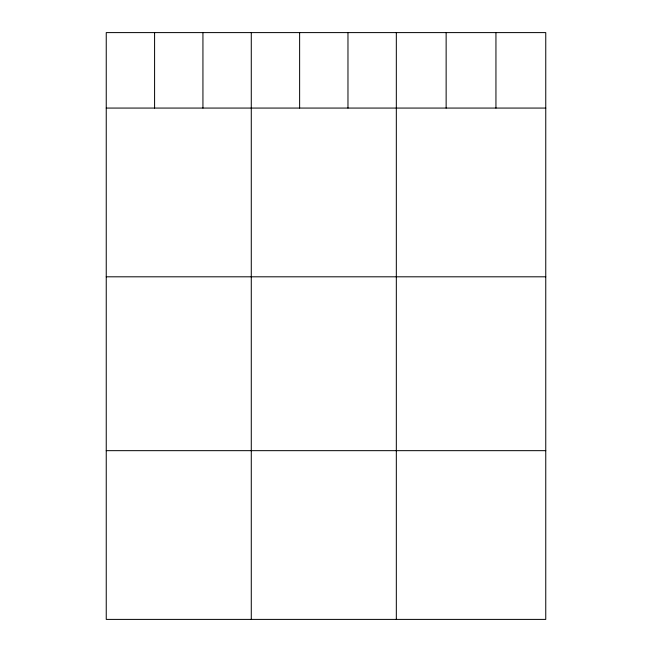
<?xml version="1.0" encoding="UTF-8"?>
<svg xmlns="http://www.w3.org/2000/svg" width="652" height="652" viewBox="0 0 652 652"><rect width="100%" height="100%" fill="white"/><g stroke="black" fill="none" stroke-linecap="round" stroke-linejoin="round"><path stroke-width="0.98" d="M545.757 108.069L545.757 619.4L106.243 619.4L106.243 32.6L545.757 32.6L545.757 108.069L106.243 108.069M106.243 276.807L545.757 276.807M106.243 450.662L545.757 450.662M495.944 32.6L495.944 108.069M446.139 32.6L446.139 108.069M396.326 32.6L396.326 619.4M347.972 32.6L347.972 108.069M299.627 32.6L299.627 108.069M251.281 32.6L251.281 619.4M202.935 32.6L202.935 108.069M154.589 32.6L154.589 108.069"/></g></svg>
